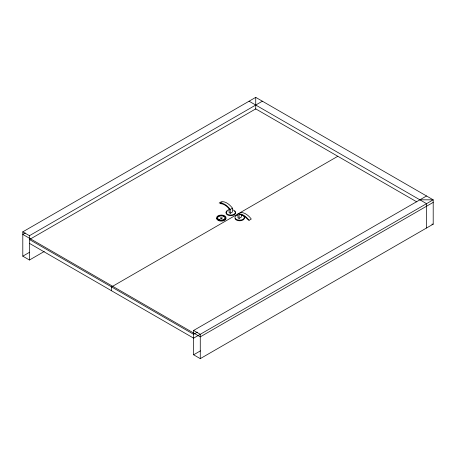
<?xml version="1.0" encoding="UTF-8"?>
<svg xmlns="http://www.w3.org/2000/svg" width="456" height="456" viewBox="0 0 456 456"><rect width="100%" height="100%" fill="white"/><g stroke="black" fill="none" stroke-linecap="round" stroke-linejoin="round"><path stroke-width="0.68" d="M44.255 251.478L29.458 260.017L22.8 256.175L22.8 231.842L255.73 97.362L433.2 199.825L433.2 224.158L200.269 358.638L193.618 354.796L193.618 330.463L426.542 195.983M25.262 232.982L22.8 234.401L200.269 336.864L433.2 202.384M22.8 231.842L29.458 235.684L262.382 101.203M22.8 256.175L29.583 252.259M221.941 202.726L220.276 203.69L220.653 203.661A13.463 7.775 60 0 1 228.718 208.318L230.234 209.435L232.452 208.158L232.452 212L230.234 213.277L229.094 212.621L229.094 208.78M220.51 218.618L222.175 217.66M337.81 156.277L111.538 286.915L111.538 290.757M240.187 212.621A14.25 8.225 60 0 1 251.279 219.028L249.061 220.305A14.25 8.225 60 0 0 237.969 213.904L237.969 217.746L239.104 218.401L241.321 217.119L241.321 214.559M197.317 332.167L193.618 334.305L29.458 239.525L255.73 108.887L416.83 201.9M193.618 354.796L200.395 350.881M419.89 199.825L433.2 199.825L193.618 338.147L29.458 243.367M431.798 224.158L433.2 224.158M232.976 209.908L234.561 210.7A4.708 2.719 0 0 1 233.272 214.611A4.708 2.719 0 0 1 226.609 213.579A4.708 2.719 0 0 1 228.895 209.817M249.073 101.203L426.542 203.667L426.542 228M249.061 220.305L247.545 219.188A13.463 7.775 60 0 0 239.485 214.531L239.104 214.559L239.104 218.401M220.51 217.66L222.175 218.618M193.618 330.463L200.269 334.305L200.269 358.638M255.73 97.362L255.73 109.218M230.234 213.277L230.234 209.435A14.25 8.225 60 0 0 219.142 203.034L221.359 201.751A14.25 8.225 60 0 1 232.452 208.158M29.458 235.684L29.458 260.017M244.273 217.575A4.708 2.719 0 0 1 240.517 220.744A4.708 2.719 0 0 1 235.022 218.578M241.851 215.032A4.708 2.719 0 0 1 243.806 218.709A4.708 2.719 0 0 1 237.439 219.832L235.855 219.045A4.708 2.719 0 0 1 237.77 214.941M226.022 218.698A4.708 2.719 0 0 1 220.818 221.092A4.708 2.719 0 0 1 216.668 218.088M218.584 219.729A3.899 2.252 0 0 1 218.39 216.668A3.899 2.252 0 0 1 223.662 216.326A3.899 2.252 0 0 1 224.648 219.336M234.561 211.339A4.708 2.719 0 0 1 233.837 215.015A4.708 2.719 0 0 1 227.441 214.867A4.708 2.719 0 0 1 227.208 211.174M218.549 219.94A4.708 2.719 0 0 0 226.022 218.059A4.708 2.719 0 0 0 219.461 215.266A4.708 2.719 0 0 0 218.549 219.94M219.028 219.564A3.899 2.252 0 0 0 225.224 218.008A3.899 2.252 0 0 0 219.786 215.688A3.899 2.252 0 0 0 219.028 219.564"/></g></svg>
